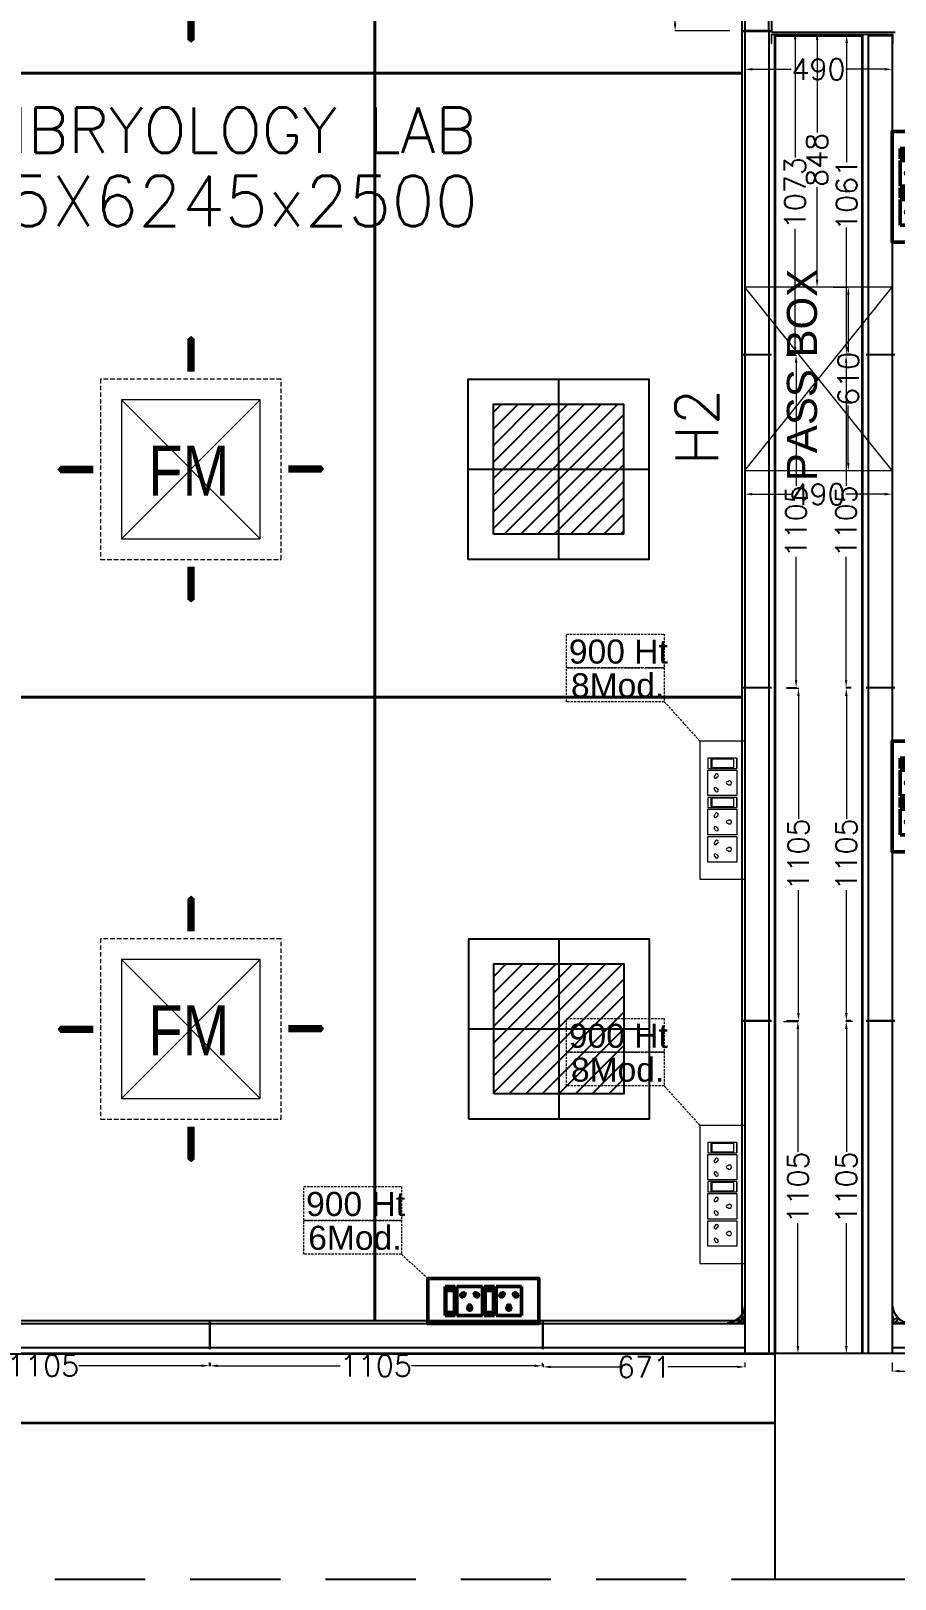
# Model space of a CAD drawing. Extents: x 3550807 to 4078732, y -628171 to -515859.
# Drawn here: x 3711673 to 3714547, y -608386 to -603236 of the extents above; entities that cross this region are included whole.
import ezdxf
from ezdxf.enums import TextEntityAlignment as Align

# ---------------------------------------------------------------- set-up
doc = ezdxf.new("R2010")
doc.units = 0
doc.header["$LTSCALE"] = 6
doc.header["$MEASUREMENT"] = 0
for name, pattern in [('1', [0]), ('DASHED', [0.75, 0.5, -0.25]), ('DASHED2', [0.375, 0.25, -0.125]), ('HIDDEN', [0.375, 0.25, -0.125])]:
    doc.linetypes.add(name, pattern=pattern)
doc.layers.get('Defpoints').update_dxf_attribs({"linetype": 'CONTINUOUS'})
for name, color, linetype, lineweight in [('0 Room description', 6, 'CONTINUOUS', 5), ('0 Room Dimensions', 7, 'CONTINUOUS', 0), ('1200 Door', 144, 'CONTINUOUS', 5), ('Ahlada 50mm Ceiling Panels', 191, 'CONTINUOUS', 0), ('Ahlada Coving', 3, 'CONTINUOUS', 0), ('C-Section', 3, 'CONTINUOUS', 9), ('Double Leaf Door', 4, 'CONTINUOUS', 18), ('ELE. 2N0S OF 6-16 UPS SOCKETS', 191, 'CONTINUOUS', 15), ('Partition-80WP', 7, 'CONTINUOUS', 5), ('Supply Diffusers', 3, 'CONTINUOUS', 0), ('WALL', 10, 'CONTINUOUS', 35), ('WIN', 151, 'CONTINUOUS', 9)]:
    doc.layers.add(name, color=color, linetype=linetype, lineweight=lineweight)
for name, color, linetype in [('80 mm Wall', 5, 'CONTINUOUS'), ('Chajja', 7, 'CONTINUOUS'), ('COL', 5, 'CONTINUOUS'), ('DIM', 7, 'CONTINUOUS'), ('ELE-8M 6-16A UPS SOCKET', 223, 'CONTINUOUS'), ('MEP_HVAC_SUPPLY_DIFFUSER', 5, 'CONTINUOUS'), ('TEXT', 5, 'CONTINUOUS')]:
    doc.layers.add(name, color=color, linetype=linetype)
doc.layers.add('CFT_LOOPING', color=7, linetype='1', lineweight=0, true_color=0xd6d600)
doc.layers.add('ELE-42W EMERGENCY DOWN LIGHT', color=7, linetype='CONTINUOUS', true_color=0x608ec6)
doc.styles.add('ARIAL', font='arial.ttf')
doc.styles.add('ROMAN', font='arial.ttf', dxfattribs={"width": 0.8})
doc.styles.add('ROMANS', font='romans.shx')
doc.styles.add('SIMPLEX', font='SIMPLEX')
doc.styles.get("Standard").update_dxf_attribs({"font": 'SIMPLEX'})
doc.dimstyles.new('AEPL1', dxfattribs={"dimtxt": 100, "dimasz": 25, "dimexe": 1.25, "dimexo": 50, "dimtad": 0, "dimdec": 0, "dimtxsty": 'ROMANS', "dimcen": 2.5, "dimclrd": 250, "dimclre": 250, "dimadec": 0, "dimazin": 0, "dimtfac": 1, "dimtdec": 0, "dimtmove": 0, "dimatfit": 3, "dimfxl": 0, "dimlwd": 0, "dimlwe": 0, "dimarcsym": 0})

# ---------------------------------------------------------------- blocks, each defined once
blk = doc.blocks.new('1500x80')
at = {"layer": 'Double Leaf Door'}
for points in [[(99336.2, -25417.9), (99341.1, -25417.9), (99341.1, -25121.4), (99336.2, -25121.4)], [(99379.8, -25121.4), (99374.8, -25121.4), (99374.8, -25417.9), (99379.8, -25417.9)], [(100704.2, -25121.4), (100709.2, -25121.4), (100709.2, -25417.9), (100704.2, -25417.9)], [(100747.8, -25417.9), (100742.9, -25417.9), (100742.9, -25121.4), (100747.8, -25121.4)]]:
    blk.add_hatch(color=6, dxfattribs=at).paths.add_polyline_path(points)
at = {"layer": 'Double Leaf Door', "color": 8}
for p, q in [((99336.2, -25581.8), (99336.2, -24927.6)), ((99336.2, -24927.6), (99379.8, -24927.6)), ((99358, -25121.4), (99358, -24927.6)), ((99379.8, -24927.6), (99379.8, -25581.8)), ((100747.8, -24927.6), (100704.2, -24927.6)), ((100704.2, -24927.6), (100704.2, -25581.8)), ((100726, -25121.4), (100726, -24927.6)), ((100747.8, -25581.8), (100747.8, -24927.6)), ((99321.8, -24985.1), (99321.8, -25003.1)), ((99336.2, -24983.1), (99323.7, -24983.1)), ((99323.7, -25005), (99336.2, -25005)), ((99336.2, -24983.1), (99336.2, -25005)), ((100747.8, -24983.1), (100760.3, -24983.1)), ((100747.8, -24983.1), (100747.8, -25005)), ((100760.3, -25005), (100747.8, -25005)), ((100762.2, -24985.1), (100762.2, -25003.1)), ((99358, -25581.8), (99358, -25417.9)), ((100726, -25581.8), (100726, -25417.9)), ((99292, -25581.8), (99292, -25661.8)), ((99332.2, -25581.8), (99292, -25581.8)), ((99294, -25583.8), (99294, -25659.8)), ((99330.2, -25583.8), (99294, -25583.8)), ((99330.2, -25658.9), (99330.2, -25583.8)), ((99332.2, -25656.9), (99332.2, -25581.8)), ((99379.8, -25581.8), (99336.2, -25581.8)), ((100704.2, -25581.8), (100747.8, -25581.8)), ((100751.8, -25656.9), (100751.8, -25581.8)), ((100751.8, -25581.8), (100792, -25581.8)), ((100753.8, -25658.9), (100753.8, -25583.8)), ((100753.8, -25583.8), (100790, -25583.8)), ((100790, -25583.8), (100790, -25659.8)), ((100792, -25581.8), (100792, -25661.8)), ((99292, -25661.8), (99332.2, -25661.8)), ((99294, -25659.8), (99332.2, -25659.8)), ((99342.1, -25658.9), (99330.2, -25658.9)), ((99344.1, -25656.9), (99332.2, -25656.9)), ((99332.2, -25659.8), (99342.1, -25659.8)), ((99332.2, -25661.8), (99344.1, -25661.8)), ((99342.1, -25659.8), (99342.1, -25658.9)), ((99344.1, -25661.8), (99344.1, -25656.9)), ((100739.9, -25661.8), (100739.9, -25656.9)), ((100739.9, -25656.9), (100751.8, -25656.9)), ((100751.8, -25661.8), (100739.9, -25661.8)), ((100741.9, -25659.8), (100741.9, -25658.9)), ((100741.9, -25658.9), (100753.8, -25658.9)), ((100751.8, -25659.8), (100741.9, -25659.8)), ((100790, -25659.8), (100751.8, -25659.8)), ((100792, -25661.8), (100751.8, -25661.8))]:
    blk.add_line(p, q, dxfattribs=at)
at = {"layer": 'Double Leaf Door', "color": 6}
for p, q in [((99379.8, -25121.4), (99336.2, -25121.4)), ((99336.2, -25121.4), (99336.2, -25417.9)), ((99341.1, -25417.9), (99341.1, -25121.4)), ((99374.8, -25417.9), (99374.8, -25121.4)), ((99379.8, -25417.9), (99379.8, -25121.4)), ((100704.2, -25417.9), (100704.2, -25121.4)), ((100704.2, -25121.4), (100747.8, -25121.4)), ((100709.2, -25417.9), (100709.2, -25121.4)), ((100742.9, -25417.9), (100742.9, -25121.4)), ((100747.8, -25121.4), (100747.8, -25417.9)), ((99336.2, -25417.9), (99379.8, -25417.9)), ((100747.8, -25417.9), (100704.2, -25417.9))]:
    blk.add_line(p, q, dxfattribs=at)
at = {"layer": 'Double Leaf Door', "color": 6, "ltscale": 100}
for p, q in [((99374.8, -25121.4), (99374.8, -25417.9)), ((100709.2, -25121.4), (100709.2, -25417.9))]:
    blk.add_line(p, q, dxfattribs=at)
at = {"layer": 'Double Leaf Door', "color": 6}
for points in [[(99336.2, -25121.4), (99336.2, -25417.9), (99341.1, -25417.9), (99341.1, -25121.4), (99336.2, -25121.4)], [(99379.8, -25121.4), (99379.8, -25417.9), (99374.8, -25417.9), (99374.8, -25121.4), (99379.8, -25121.4)], [(100704.2, -25121.4), (100704.2, -25417.9), (100709.2, -25417.9), (100709.2, -25121.4), (100704.2, -25121.4)], [(100747.8, -25121.4), (100747.8, -25417.9), (100742.9, -25417.9), (100742.9, -25121.4), (100747.8, -25121.4)]]:
    blk.add_lwpolyline(points, dxfattribs=at)
at = {"layer": 'Double Leaf Door', "ltscale": 5000}
for points in [[(99336.2, -25121.4), (99336.2, -25417.9), (99341.1, -25417.9), (99341.1, -25121.4), (99336.2, -25121.4)], [(100747.8, -25121.4), (100747.8, -25417.9), (100742.9, -25417.9), (100742.9, -25121.4), (100747.8, -25121.4)]]:
    blk.add_lwpolyline(points, dxfattribs=at)
at = {"layer": 'Double Leaf Door', "color": 8}
for centre, radius, start, end in [((99175.8, -25796.3), 892.3, 13.906, 76.7864), ((100908.2, -25796.3), 892.3, 103.2136, 166.094), ((99321.8, -24994.1), 3.72, 90, 270), ((99323.7, -24985.1), 1.98, 90, 180), ((99323.7, -25003.1), 1.98, 180, 270), ((100760.3, -24985.1), 1.98, 0, 90), ((100760.3, -25003.1), 1.98, 270, 0), ((100762.2, -24994.1), 3.72, 270, 90)]:
    blk.add_arc(centre, radius, start, end, dxfattribs=at)
blk = doc.blocks.new('A010004 Mezz.F. Layout Plan$0$b & c')
at = {"layer": 'Ahlada Coving', "color": 3}
for p, q in [((-4.1, 40.9), (-5.7, 42.5)), ((-2.7, 7.8), (-3.7, 7.8)), ((-3.7, 7.8), (-2.7, 6)), ((4.9, 15.3), (-2.7, 7.8)), ((-2.7, 6), (5.7, 14.4)), ((8.7, 11.4), (0.3, 3)), ((0.3, 3), (2.1, 2)), ((2.1, 3), (9.7, 10.6)), ((2.1, 2), (2.1, 3)), ((36.9, 0), (35.3, 1.6))]:
    blk.add_line(p, q, dxfattribs=at)
blk.add_lwpolyline([(-5.7, 30.7), (-5.7, 5.7), (0, 0), (25, 0), (22.8, 1.5), (13.2, 1.5), (3.6, 4.5), (3.6, 1.5), (0.6, 1.5), (-4.2, 6.3), (-4.2, 9.3), (-1.2, 9.3), (-4.2, 18.9), (-4.2, 28.4), (-5.7, 30.7)], dxfattribs=at)
for radius, start, end in [(44, 181.9548, 220.5976), (42.5, 184.1661, 265.906), (44, 222.2286, 227.7746), (44, 229.4056, 268.1119)]:
    blk.add_arc((38.3, 44), radius, start, end, dxfattribs=at)
blk = doc.blocks.new('C SECTION')
at = {"layer": 'C-Section'}
for p, q in [((3564373.2, -608564.1), (3564778.2, -608564.1)), ((3564373.2, -608564.1), (3564373.2, -608595.1)), ((3564374.2, -608565.1), (3564777.2, -608565.1)), ((3564374.2, -608565.1), (3564374.2, -608595.1)), ((3564777.2, -608565.1), (3564777.2, -608595.1)), ((3564778.2, -608564.1), (3564778.2, -608595.1)), ((3564373.2, -608595.1), (3564374.2, -608595.1)), ((3564777.2, -608595.1), (3564778.2, -608595.1))]:
    blk.add_line(p, q, dxfattribs=at)
blk = doc.blocks.new('54W EME')
at = {"layer": 'ELE-42W EMERGENCY DOWN LIGHT'}
h = blk.add_hatch(dxfattribs=at)
h.set_pattern_fill('ANSI31', color=8, scale=312.5, style=0)
h.paths.add_polyline_path([(-216.4, -216.4), (-216.4, 216.4), (216.4, 216.4), (216.4, -216.4)])
for p, q in [((0, 300), (0, -300)), ((-300, 0), (300, 0))]:
    blk.add_line(p, q, dxfattribs=at)
for points in [[(-300, -300), (-300, 300), (300, 300), (300, -300)], [(-216.4, -216.4), (-216.4, 216.4), (216.4, 216.4), (216.4, -216.4)]]:
    blk.add_lwpolyline(points, close=True, dxfattribs=at)
blk = doc.blocks.new('6MODULE-UPS')
at = {"layer": 'ELE. 2N0S OF 6-16 UPS SOCKETS', "color": 223, "lineweight": 50}
for p, q in [((-5.7, 91.9), (-5.7, 19.7)), ((-5.7, 91.9), (-5.7, 19.7)), ((19.4, 91.9), (-5.7, 91.9)), ((-5.7, 91.9), (19.4, 91.9)), ((-3.6, 84), (-3.6, 27.6)), ((17.3, 84), (-3.6, 84)), ((17.3, 27.6), (17.3, 84)), ((19.4, 19.7), (19.4, 91.9)), ((23.6, 91.9), (86.9, 91.9)), ((23.6, 19.7), (23.6, 91.9)), ((86.9, 91.9), (86.9, 19.7)), ((91.1, 91.9), (91.1, 19.7)), ((91.1, 91.9), (91.1, 19.7)), ((116.2, 91.9), (91.1, 91.9)), ((91.1, 91.9), (116.2, 91.9)), ((93.2, 84), (93.2, 27.6)), ((114.1, 84), (93.2, 84)), ((114.1, 27.6), (114.1, 84)), ((116.2, 19.7), (116.2, 91.9)), ((120.4, 19.7), (120.4, 91.9)), ((120.4, 91.9), (183.6, 91.9)), ((183.6, 91.9), (183.6, 19.7)), ((-5.7, 19.7), (19.4, 19.7)), ((-3.6, 30.1), (17.3, 30.1)), ((-3.6, 27.6), (17.3, 27.6)), ((86.9, 19.7), (23.6, 19.7)), ((91.1, 19.7), (116.2, 19.7)), ((93.2, 30.1), (114.1, 30.1)), ((93.2, 27.6), (114.1, 27.6)), ((183.6, 19.7), (120.4, 19.7))]:
    blk.add_line(p, q, dxfattribs=at)
blk.add_lwpolyline([(-48.1, 0), (226, 0), (226, 111.6), (-48.1, 111.6)], close=True, dxfattribs=at)
for centre, radius, start, end in [((55.3, 73.6), 4.92, 307.1584, 232.8416), ((152, 73.6), 4.92, 307.1584, 232.8416), ((37.2, 41.7), 4.24, 5.2689, 272.51), ((40.6, 38.8), 3.42, 202.6838, 75.0951), ((55.3, 68.7), 3.14, 161.4031, 18.5969), ((69.9, 38.8), 3.42, 104.9049, 337.3162), ((73.3, 41.7), 4.24, 267.49, 174.7311), ((134, 41.7), 4.24, 5.2689, 272.51), ((137.3, 38.8), 3.42, 202.6838, 75.0951), ((152, 68.7), 3.14, 161.4031, 18.5969), ((166.7, 38.8), 3.42, 104.9049, 337.3162), ((170, 41.7), 4.24, 267.49, 174.7311)]:
    blk.add_arc(centre, radius, start, end, dxfattribs=at)
blk = doc.blocks.new('5Y3AQY')
at = {"layer": 'ELE. 2N0S OF 6-16 UPS SOCKETS', "color": 72, "lineweight": 50}
for p, q in [((-311.5, -26.5), (-277.7, -26.5)), ((-311.5, -123.5), (-311.5, -26.5)), ((-311.5, -123.5), (-311.5, -26.5)), ((-308.7, -37), (-280.5, -37)), ((-308.7, -113), (-308.7, -37)), ((-308.7, -40.4), (-280.5, -40.4)), ((-280.5, -37), (-280.5, -113)), ((-277.7, -26.5), (-277.7, -123.5)), ((-272.1, -26.5), (-272.1, -123.5)), ((-187.1, -26.5), (-272.1, -26.5)), ((-187.1, -123.5), (-187.1, -26.5)), ((-181.4, -26.5), (-147.6, -26.5)), ((-181.4, -123.5), (-181.4, -26.5)), ((-181.4, -123.5), (-181.4, -26.5)), ((-178.6, -37), (-150.4, -37)), ((-178.6, -113), (-178.6, -37)), ((-178.6, -40.4), (-150.4, -40.4)), ((-150.4, -37), (-150.4, -113)), ((-147.6, -26.5), (-147.6, -123.5)), ((-57, -26.5), (-142, -26.5)), ((-142, -26.5), (-142, -123.5)), ((-57, -123.5), (-57, -26.5)), ((-311.5, -123.5), (-277.7, -123.5)), ((-277.7, -123.5), (-311.5, -123.5)), ((-280.5, -113), (-308.7, -113)), ((-272.1, -123.5), (-187.1, -123.5)), ((-181.4, -123.5), (-147.6, -123.5)), ((-147.6, -123.5), (-181.4, -123.5)), ((-150.4, -113), (-178.6, -113)), ((-142, -123.5), (-57, -123.5))]:
    blk.add_line(p, q, dxfattribs=at)
blk.add_lwpolyline([(-368.5, 0), (0, 0), (0, -150), (-368.5, -150)], close=True, dxfattribs=at)
for centre, radius, start, end in [((-253.8, -56.1), 5.7, 87.49, 354.7311), ((-249.3, -52.1), 4.6, 284.9049, 157.3162), ((-209.8, -52.1), 4.6, 22.6838, 255.0951), ((-205.3, -56.1), 5.7, 185.2689, 92.51), ((-123.7, -56.1), 5.7, 87.49, 354.7311), ((-119.2, -52.1), 4.6, 284.9049, 157.3162), ((-79.7, -52.1), 4.6, 22.6838, 255.0951), ((-75.2, -56.1), 5.7, 185.2689, 92.51), ((-229.6, -99), 6.62, 127.1584, 52.8416), ((-229.6, -92.3), 4.22, 341.4031, 198.5969), ((-99.5, -99), 6.62, 127.1584, 52.8416), ((-99.5, -92.3), 4.22, 341.4031, 198.5969)]:
    blk.add_arc(centre, radius, start, end, dxfattribs=at)
blk = doc.blocks.new('543E')
at = {"layer": 'ELE. 2N0S OF 6-16 UPS SOCKETS', "color": 72, "linetype": 'ByBlock'}
for p, q in [((-123.5, -57), (-123.5, -90.8)), ((-26.5, -57), (-123.5, -57)), ((-26.5, -57), (-123.5, -57)), ((-123.5, -90.8), (-26.5, -90.8)), ((-123.5, -96.4), (-26.5, -96.4)), ((-123.5, -181.4), (-123.5, -96.4)), ((-113, -59.8), (-113, -88)), ((-37, -59.8), (-113, -59.8)), ((-113, -88), (-37, -88)), ((-109.6, -59.8), (-109.6, -88)), ((-37, -88), (-37, -59.8)), ((-26.5, -57), (-26.5, -90.8)), ((-26.5, -90.8), (-26.5, -57)), ((-26.5, -96.4), (-26.5, -181.4)), ((-26.5, -181.4), (-123.5, -181.4)), ((-123.5, -187.1), (-123.5, -220.9)), ((-26.5, -187.1), (-123.5, -187.1)), ((-26.5, -187.1), (-123.5, -187.1)), ((-113, -189.9), (-113, -218)), ((-37, -189.9), (-113, -189.9)), ((-109.6, -189.9), (-109.6, -218)), ((-37, -218), (-37, -189.9)), ((-26.5, -187.1), (-26.5, -220.9)), ((-26.5, -220.9), (-26.5, -187.1)), ((-123.5, -220.9), (-26.5, -220.9)), ((-123.5, -311.5), (-123.5, -226.5)), ((-123.5, -226.5), (-26.5, -226.5)), ((-113, -218), (-37, -218)), ((-26.5, -226.5), (-26.5, -311.5)), ((-26.5, -311.5), (-123.5, -311.5)), ((-123.5, -402.2), (-123.5, -317.1)), ((-123.5, -317.1), (-26.5, -317.1)), ((-26.5, -317.1), (-26.5, -402.2)), ((-26.5, -402.2), (-123.5, -402.2))]:
    blk.add_line(p, q, dxfattribs=at)
blk.add_lwpolyline([(-150, 0), (-150, -459.1), (0, -459.1), (0, 0)], close=True, dxfattribs=at)
for centre, radius, start, end in [((-97.9, -119.2), 4.6, 112.6838, 345.0951), ((-97.9, -158.6), 4.6, 14.9049, 247.3162), ((-93.9, -114.7), 5.7, 275.2689, 182.51), ((-57.7, -138.9), 4.22, 71.4031, 288.5969), ((-51, -138.9), 6.62, 217.1584, 142.8416), ((-93.9, -163.1), 5.7, 177.49, 84.7311), ((-97.9, -249.3), 4.6, 112.6838, 345.0951), ((-93.9, -244.8), 5.7, 275.2689, 182.51), ((-97.9, -288.7), 4.6, 14.9049, 247.3162), ((-93.9, -293.2), 5.7, 177.49, 84.7311), ((-57.7, -269), 4.22, 71.4031, 288.5969), ((-51, -269), 6.62, 217.1584, 142.8416), ((-97.9, -339.9), 4.6, 112.6838, 345.0951), ((-93.9, -335.4), 5.7, 275.2689, 182.51), ((-57.7, -359.7), 4.22, 71.4031, 288.5969), ((-51, -359.7), 6.62, 217.1584, 142.8416), ((-97.9, -379.4), 4.6, 14.9049, 247.3162), ((-93.9, -383.9), 5.7, 177.49, 84.7311)]:
    blk.add_arc(centre, radius, start, end, dxfattribs=at)
blk = doc.blocks.new('FM3')
at = {"layer": 'Supply Diffusers'}
for p, q in [((234.6, -234.9), (-235.4, 235.1)), ((-235.4, -234.9), (234.6, 235.1))]:
    blk.add_line(p, q, dxfattribs=at)
at = {"layer": 'Supply Diffusers', "color": 7}
for points in [[(0.6, 451.1, 0, 150, 0), (0.6, 390.6, 25, 25, 0), (0.6, 330.1, 25, 25, 0)], [(-451.4, -0.9, 0, 150, 0), (-390.9, -0.9, 25, 25, 0), (-330.4, -0.9, 25, 25, 0)], [(450.6, 1.1, 0, 150, 0), (390.1, 1.1, 25, 25, 0), (329.6, 1.1, 25, 25, 0)], [(0.6, -450.9, 0, 150, 0), (0.6, -390.4, 25, 25, 0), (0.6, -329.9, 25, 25, 0)]]:
    blk.add_lwpolyline(points, format="xyseb", dxfattribs=at)
at = {"layer": 'Supply Diffusers', "linetype": 'DASHED', "ltscale": 5}
blk.add_lwpolyline([(-305.4, -304.9), (304.6, -304.9), (304.6, 305.1), (-305.4, 305.1)], close=True, dxfattribs=at)
at = {"layer": 'Supply Diffusers'}
blk.add_lwpolyline([(-235.4, -234.9), (234.6, -234.9), (234.6, 235.1), (-235.4, 235.1)], close=True, dxfattribs=at)
at = {"layer": 'Supply Diffusers', "style": 'ROMAN', "width": 0.8}
blk.add_text('FM', height=170, dxfattribs=at).set_placement((-144.4, -89.7))
blk = doc.blocks.new('SA DIFFUSER 600X600MM')
at = {"layer": 'Supply Diffusers', "color": 1, "xscale": 0.9836065573758823, "yscale": 0.9836065573758823, "zscale": 0.9836065573758823}
blk.add_blockref('FM3', (1302829.9, -127949.5, 14384.8), dxfattribs=at)
blk = doc.blocks.new('*D197')
at = {"layer": 'Defpoints', "color": 0, "linetype": 'ByBlock', "transparency": 16777216}
for p in [(3713815.2, -601736.3), (3714047.4, -601736.3), (3714047.4, -603236.3)]:
    blk.add_point(p, dxfattribs=at)
at = {"layer": 'DIM', "color": 250, "linetype": 'ByBlock', "lineweight": 0, "transparency": 16777216}
for p, q in [((3713997.4, -601736.3), (3713814, -601736.3)), ((3713815.2, -601761.3), (3713815.2, -602317.2)), ((3713815.2, -603211.3), (3713815.2, -602655.4)), ((3713997.4, -603236.3), (3713814, -603236.3))]:
    blk.add_line(p, q, dxfattribs=at)
at = {"layer": 'DIM', "color": 250, "linetype": 'ByBlock', "transparency": 16777216}
for points in [[(3713819.4, -601761.3), (3713811.1, -601761.3), (3713815.2, -601736.3)], [(3713811.1, -603211.3), (3713819.4, -603211.3), (3713815.2, -603236.3)]]:
    blk.add_solid(points, dxfattribs=at)
at = {"layer": 'DIM', "color": 0, "linetype": 'ByBlock', "transparency": 16777216, "insert": (3713815.2, -602486.3), "char_height": 100, "attachment_point": 5, "rotation": 90, "style": 'ROMANS'}
blk.add_mtext('1500', dxfattribs=at)
blk = doc.blocks.new('*D213')
at = {"layer": 'Defpoints', "color": 0, "linetype": 'ByBlock', "transparency": 16777216}
for p in [(3714047.4, -603279.9), (3714537.4, -603279.9), (3714537.4, -603363.8)]:
    blk.add_point(p, dxfattribs=at)
at = {"layer": 'DIM', "color": 250, "linetype": 'ByBlock', "lineweight": 0, "transparency": 16777216}
for p, q in [((3714047.4, -603329.9), (3714047.4, -603365.1)), ((3714072.4, -603363.8), (3714201.8, -603363.8)), ((3714512.4, -603363.8), (3714383, -603363.8)), ((3714537.4, -603329.9), (3714537.4, -603365.1))]:
    blk.add_line(p, q, dxfattribs=at)
at = {"layer": 'DIM', "color": 250, "linetype": 'ByBlock', "transparency": 16777216}
for points in [[(3714072.4, -603359.7), (3714072.4, -603368), (3714047.4, -603363.8)], [(3714512.4, -603368), (3714512.4, -603359.7), (3714537.4, -603363.8)]]:
    blk.add_solid(points, dxfattribs=at)
at = {"layer": 'DIM', "color": 0, "linetype": 'ByBlock', "transparency": 16777216, "insert": (3714292.4, -603363.8), "char_height": 70, "attachment_point": 5, "style": 'ROMANS'}
blk.add_mtext('490', dxfattribs=at)
blk = doc.blocks.new('*D214')
at = {"layer": 'Defpoints', "color": 0, "linetype": 'ByBlock', "transparency": 16777216}
for p in [(3714391.5, -604088.8), (3714391.5, -604698.8), (3714391.5, -604698.8)]:
    blk.add_point(p, dxfattribs=at)
at = {"layer": 'DIM', "color": 250, "linetype": 'ByBlock', "lineweight": 0, "transparency": 16777216}
for p, q in [((3714341.5, -604088.8), (3714390.2, -604088.8)), ((3714391.5, -604113.8), (3714391.5, -604305)), ((3714391.5, -604673.8), (3714391.5, -604482.6)), ((3714341.5, -604698.8), (3714390.2, -604698.8))]:
    blk.add_line(p, q, dxfattribs=at)
at = {"layer": 'DIM', "color": 250, "linetype": 'ByBlock', "transparency": 16777216}
for points in [[(3714395.6, -604113.8), (3714387.3, -604113.8), (3714391.5, -604088.8)], [(3714387.3, -604673.8), (3714395.6, -604673.8), (3714391.5, -604698.8)]]:
    blk.add_solid(points, dxfattribs=at)
at = {"layer": 'DIM', "color": 0, "linetype": 'ByBlock', "transparency": 16777216, "insert": (3714391.5, -604393.8), "char_height": 70, "attachment_point": 5, "rotation": 90, "style": 'ROMANS'}
blk.add_mtext('610', dxfattribs=at)
blk = doc.blocks.new('*D215')
at = {"layer": 'Defpoints', "color": 0, "linetype": 'ByBlock', "transparency": 16777216}
for p in [(3714245.3, -603241.3), (3714267.8, -604088.8), (3714287.5, -604088.8)]:
    blk.add_point(p, dxfattribs=at)
at = {"layer": 'DIM', "color": 250, "linetype": 'ByBlock', "lineweight": 0, "transparency": 16777216}
for p, q in [((3714287.5, -603266.3), (3714287.5, -603574.5)), ((3714295.3, -603241.3), (3714288.8, -603241.3)), ((3714287.5, -604063.8), (3714287.5, -603755.6)), ((3714317.8, -604088.8), (3714288.8, -604088.8))]:
    blk.add_line(p, q, dxfattribs=at)
at = {"layer": 'DIM', "color": 250, "linetype": 'ByBlock', "transparency": 16777216}
for points in [[(3714291.7, -603266.3), (3714283.4, -603266.3), (3714287.5, -603241.3)], [(3714283.4, -604063.8), (3714291.7, -604063.8), (3714287.5, -604088.8)]]:
    blk.add_solid(points, dxfattribs=at)
at = {"layer": 'DIM', "color": 0, "linetype": 'ByBlock', "transparency": 16777216, "insert": (3714287.5, -603665.1), "char_height": 70, "attachment_point": 5, "rotation": 90, "style": 'ROMANS'}
blk.add_mtext('848', dxfattribs=at)
blk = doc.blocks.new('*D217')
at = {"layer": 'Defpoints', "color": 0, "linetype": 'ByBlock', "transparency": 16777216}
for p in [(3714047.4, -604698.8), (3714537.4, -604698.8), (3714537.4, -604777.4)]:
    blk.add_point(p, dxfattribs=at)
at = {"layer": 'DIM', "color": 250, "linetype": 'ByBlock', "lineweight": 0, "transparency": 16777216}
for p, q in [((3714047.4, -604748.8), (3714047.4, -604778.6)), ((3714537.4, -604748.8), (3714537.4, -604778.6)), ((3714072.4, -604777.4), (3714201.8, -604777.4)), ((3714512.4, -604777.4), (3714383, -604777.4))]:
    blk.add_line(p, q, dxfattribs=at)
at = {"layer": 'DIM', "color": 250, "linetype": 'ByBlock', "transparency": 16777216}
for points in [[(3714072.4, -604773.2), (3714072.4, -604781.5), (3714047.4, -604777.4)], [(3714512.4, -604781.5), (3714512.4, -604773.2), (3714537.4, -604777.4)]]:
    blk.add_solid(points, dxfattribs=at)
at = {"layer": 'DIM', "color": 0, "linetype": 'ByBlock', "transparency": 16777216, "insert": (3714292.4, -604777.4), "char_height": 70, "attachment_point": 5, "style": 'ROMANS'}
blk.add_mtext('490', dxfattribs=at)
blk = doc.blocks.new('*D226')
at = {"layer": 'Defpoints', "color": 0, "linetype": 'ByBlock', "transparency": 16777216}
for p in [(3711160.4, -607616.3), (3712265.4, -607616.3), (3712265.4, -607676.6)]:
    blk.add_point(p, dxfattribs=at)
at = {"layer": 'DIM', "color": 250, "linetype": 'ByBlock', "lineweight": 0, "transparency": 16777216}
for p, q in [((3711160.4, -607666.3), (3711160.4, -607677.9)), ((3711185.4, -607676.6), (3711594.3, -607676.6)), ((3712240.4, -607676.6), (3711831.5, -607676.6)), ((3712265.4, -607666.3), (3712265.4, -607677.9))]:
    blk.add_line(p, q, dxfattribs=at)
at = {"layer": 'DIM', "color": 250, "linetype": 'ByBlock', "transparency": 16777216}
for points in [[(3711185.4, -607672.5), (3711185.4, -607680.8), (3711160.4, -607676.6)], [(3712240.4, -607680.8), (3712240.4, -607672.5), (3712265.4, -607676.6)]]:
    blk.add_solid(points, dxfattribs=at)
at = {"layer": 'DIM', "color": 0, "linetype": 'ByBlock', "transparency": 16777216, "insert": (3711712.9, -607676.6), "char_height": 70, "attachment_point": 5, "style": 'ROMANS'}
blk.add_mtext('1105', dxfattribs=at)
blk = doc.blocks.new('*D227')
at = {"layer": 'Defpoints', "color": 0, "linetype": 'ByBlock', "transparency": 16777216}
for p in [(3712268.4, -607617.3), (3713373.4, -607617.3), (3713373.4, -607677)]:
    blk.add_point(p, dxfattribs=at)
at = {"layer": 'DIM', "color": 250, "linetype": 'ByBlock', "lineweight": 0, "transparency": 16777216}
for p, q in [((3712268.4, -607667.3), (3712268.4, -607678.2)), ((3712293.4, -607677), (3712701.4, -607677)), ((3713348.4, -607677), (3712938.5, -607677)), ((3713373.4, -607667.3), (3713373.4, -607678.2))]:
    blk.add_line(p, q, dxfattribs=at)
at = {"layer": 'DIM', "color": 250, "linetype": 'ByBlock', "transparency": 16777216}
for points in [[(3712293.4, -607672.8), (3712293.4, -607681.1), (3712268.4, -607677)], [(3713348.4, -607681.1), (3713348.4, -607672.8), (3713373.4, -607677)]]:
    blk.add_solid(points, dxfattribs=at)
at = {"layer": 'DIM', "color": 0, "linetype": 'ByBlock', "transparency": 16777216, "insert": (3712819.9, -607677), "char_height": 70, "attachment_point": 5, "style": 'ROMANS'}
blk.add_mtext('1105', dxfattribs=at)
blk = doc.blocks.new('*D228')
at = {"layer": 'Defpoints', "color": 0, "linetype": 'ByBlock', "transparency": 16777216}
for p in [(3713376.4, -607621.7), (3714047.4, -607616.3), (3714047.4, -607680.6)]:
    blk.add_point(p, dxfattribs=at)
at = {"layer": 'DIM', "color": 250, "linetype": 'ByBlock', "lineweight": 0, "transparency": 16777216}
for p, q in [((3713376.4, -607671.7), (3713376.4, -607681.9)), ((3713401.4, -607680.6), (3713633.2, -607680.6)), ((3714022.4, -607680.6), (3713790.6, -607680.6)), ((3714047.4, -607666.3), (3714047.4, -607681.9))]:
    blk.add_line(p, q, dxfattribs=at)
at = {"layer": 'DIM', "color": 250, "linetype": 'ByBlock', "transparency": 16777216}
for points in [[(3713401.4, -607676.5), (3713401.4, -607684.8), (3713376.4, -607680.6)], [(3714022.4, -607684.8), (3714022.4, -607676.5), (3714047.4, -607680.6)]]:
    blk.add_solid(points, dxfattribs=at)
at = {"layer": 'DIM', "color": 0, "linetype": 'ByBlock', "transparency": 16777216, "insert": (3713711.9, -607680.6), "char_height": 70, "attachment_point": 5, "style": 'ROMANS'}
blk.add_mtext('671', dxfattribs=at)
blk = doc.blocks.new('*D229')
at = {"layer": 'Defpoints', "color": 0, "linetype": 'ByBlock', "transparency": 16777216}
for p in [(3714537.4, -607616.3), (3715642.4, -607616.3), (3715642.4, -607694.6)]:
    blk.add_point(p, dxfattribs=at)
at = {"layer": 'DIM', "color": 250, "linetype": 'ByBlock', "lineweight": 0, "transparency": 16777216}
for p, q in [((3714537.4, -607666.3), (3714537.4, -607695.8)), ((3714562.4, -607694.6), (3714971.3, -607694.6)), ((3715617.4, -607694.6), (3715208.5, -607694.6)), ((3715642.4, -607666.3), (3715642.4, -607695.8))]:
    blk.add_line(p, q, dxfattribs=at)
at = {"layer": 'DIM', "color": 250, "linetype": 'ByBlock', "transparency": 16777216}
for points in [[(3714562.4, -607690.4), (3714562.4, -607698.7), (3714537.4, -607694.6)], [(3715617.4, -607698.7), (3715617.4, -607690.4), (3715642.4, -607694.6)]]:
    blk.add_solid(points, dxfattribs=at)
at = {"layer": 'DIM', "color": 0, "linetype": 'ByBlock', "transparency": 16777216, "insert": (3715089.9, -607694.6), "char_height": 70, "attachment_point": 5, "style": 'ROMANS'}
blk.add_mtext('1105', dxfattribs=at)
blk = doc.blocks.new('*D239')
at = {"layer": 'Defpoints', "color": 0, "linetype": 'ByBlock', "transparency": 16777216}
for p in [(3714126.3, -606531.2), (3714126.3, -607636.3), (3714223.8, -607636.3)]:
    blk.add_point(p, dxfattribs=at)
at = {"layer": 'DIM', "color": 250, "linetype": 'ByBlock', "lineweight": 0, "transparency": 16777216}
for p, q in [((3714176.3, -606531.2), (3714225, -606531.2)), ((3714223.8, -606556.2), (3714223.8, -606965.2)), ((3714223.8, -607611.3), (3714223.8, -607202.3)), ((3714176.3, -607636.3), (3714225, -607636.3))]:
    blk.add_line(p, q, dxfattribs=at)
at = {"layer": 'DIM', "color": 250, "linetype": 'ByBlock', "transparency": 16777216}
for points in [[(3714227.9, -606556.2), (3714219.6, -606556.2), (3714223.8, -606531.2)], [(3714219.6, -607611.3), (3714227.9, -607611.3), (3714223.8, -607636.3)]]:
    blk.add_solid(points, dxfattribs=at)
at = {"layer": 'DIM', "color": 0, "linetype": 'ByBlock', "transparency": 16777216, "insert": (3714223.8, -607083.7), "char_height": 70, "attachment_point": 5, "rotation": 90, "style": 'ROMANS'}
blk.add_mtext('1105', dxfattribs=at)
blk = doc.blocks.new('*D240')
at = {"layer": 'Defpoints', "color": 0, "linetype": 'ByBlock', "transparency": 16777216}
for p in [(3714136.4, -605423.2), (3714225.6, -605423.2), (3714136.4, -606528.2)]:
    blk.add_point(p, dxfattribs=at)
at = {"layer": 'DIM', "color": 250, "linetype": 'ByBlock', "lineweight": 0, "transparency": 16777216}
for p, q in [((3714186.4, -605423.2), (3714226.8, -605423.2)), ((3714225.6, -605448.2), (3714225.6, -605857.1)), ((3714225.6, -606503.2), (3714225.6, -606094.2)), ((3714186.4, -606528.2), (3714226.8, -606528.2))]:
    blk.add_line(p, q, dxfattribs=at)
at = {"layer": 'DIM', "color": 250, "linetype": 'ByBlock', "transparency": 16777216}
for points in [[(3714229.8, -605448.2), (3714221.4, -605448.2), (3714225.6, -605423.2)], [(3714221.4, -606503.2), (3714229.8, -606503.2), (3714225.6, -606528.2)]]:
    blk.add_solid(points, dxfattribs=at)
at = {"layer": 'DIM', "color": 0, "linetype": 'ByBlock', "transparency": 16777216, "insert": (3714225.6, -605975.7), "char_height": 70, "attachment_point": 5, "rotation": 90, "style": 'ROMANS'}
blk.add_mtext('1105', dxfattribs=at)
blk = doc.blocks.new('*D241')
at = {"layer": 'Defpoints', "color": 0, "linetype": 'ByBlock', "transparency": 16777216}
for p in [(3714136.4, -604315.2), (3714217.7, -604315.2), (3714136.4, -605420.2)]:
    blk.add_point(p, dxfattribs=at)
at = {"layer": 'DIM', "color": 250, "linetype": 'ByBlock', "lineweight": 0, "transparency": 16777216}
for p, q in [((3714186.4, -604315.2), (3714219, -604315.2)), ((3714217.7, -604340.2), (3714217.7, -604749.1)), ((3714217.7, -605395.2), (3714217.7, -604986.2)), ((3714186.4, -605420.2), (3714219, -605420.2))]:
    blk.add_line(p, q, dxfattribs=at)
at = {"layer": 'DIM', "color": 250, "linetype": 'ByBlock', "transparency": 16777216}
for points in [[(3714221.9, -604340.2), (3714213.6, -604340.2), (3714217.7, -604315.2)], [(3714213.6, -605395.2), (3714221.9, -605395.2), (3714217.7, -605420.2)]]:
    blk.add_solid(points, dxfattribs=at)
at = {"layer": 'DIM', "color": 0, "linetype": 'ByBlock', "transparency": 16777216, "insert": (3714217.7, -604867.7), "char_height": 70, "attachment_point": 5, "rotation": 90, "style": 'ROMANS'}
blk.add_mtext('1105', dxfattribs=at)
blk = doc.blocks.new('*D242')
at = {"layer": 'Defpoints', "color": 0, "linetype": 'ByBlock', "transparency": 16777216}
for p in [(3714127.4, -603239.3), (3714214.6, -603239.3), (3714136.4, -604312.2)]:
    blk.add_point(p, dxfattribs=at)
at = {"layer": 'DIM', "color": 250, "linetype": 'ByBlock', "lineweight": 0, "transparency": 16777216}
for p, q in [((3714177.4, -603239.3), (3714215.8, -603239.3)), ((3714214.6, -603264.3), (3714214.6, -603657.2)), ((3714214.6, -604287.2), (3714214.6, -603894.3)), ((3714186.4, -604312.2), (3714215.8, -604312.2))]:
    blk.add_line(p, q, dxfattribs=at)
at = {"layer": 'DIM', "color": 250, "linetype": 'ByBlock', "transparency": 16777216}
for points in [[(3714218.7, -603264.3), (3714210.4, -603264.3), (3714214.6, -603239.3)], [(3714210.4, -604287.2), (3714218.7, -604287.2), (3714214.6, -604312.2)]]:
    blk.add_solid(points, dxfattribs=at)
at = {"layer": 'DIM', "color": 0, "linetype": 'ByBlock', "transparency": 16777216, "insert": (3714214.6, -603775.7), "char_height": 70, "attachment_point": 5, "rotation": 90, "style": 'ROMANS'}
blk.add_mtext('1073', dxfattribs=at)
blk = doc.blocks.new('*D244')
at = {"layer": 'Defpoints', "color": 0, "linetype": 'ByBlock', "transparency": 16777216}
for p in [(3714455.6, -606531.2), (3714384.9, -607636.3), (3714457.4, -607636.3)]:
    blk.add_point(p, dxfattribs=at)
at = {"layer": 'DIM', "color": 250, "linetype": 'ByBlock', "lineweight": 0, "transparency": 16777216}
for p, q in [((3714405.6, -606531.2), (3714383.7, -606531.2)), ((3714384.9, -606556.2), (3714384.9, -606965.2)), ((3714384.9, -607611.3), (3714384.9, -607202.3)), ((3714407.4, -607636.3), (3714383.7, -607636.3))]:
    blk.add_line(p, q, dxfattribs=at)
at = {"layer": 'DIM', "color": 250, "linetype": 'ByBlock', "transparency": 16777216}
for points in [[(3714389.1, -606556.2), (3714380.7, -606556.2), (3714384.9, -606531.2)], [(3714380.7, -607611.3), (3714389.1, -607611.3), (3714384.9, -607636.3)]]:
    blk.add_solid(points, dxfattribs=at)
at = {"layer": 'DIM', "color": 0, "linetype": 'ByBlock', "transparency": 16777216, "insert": (3714384.9, -607083.7), "char_height": 70, "attachment_point": 5, "rotation": 90, "style": 'ROMANS'}
blk.add_mtext('1105', dxfattribs=at)
blk = doc.blocks.new('*D245')
at = {"layer": 'Defpoints', "color": 0, "linetype": 'ByBlock', "transparency": 16777216}
for p in [(3714384.9, -605423.2), (3714451.1, -605423.2), (3714451.1, -606528.2)]:
    blk.add_point(p, dxfattribs=at)
at = {"layer": 'DIM', "color": 250, "linetype": 'ByBlock', "lineweight": 0, "transparency": 16777216}
for p, q in [((3714401.1, -605423.2), (3714383.7, -605423.2)), ((3714384.9, -605448.2), (3714384.9, -605857.1)), ((3714384.9, -606503.2), (3714384.9, -606094.2)), ((3714401.1, -606528.2), (3714383.7, -606528.2))]:
    blk.add_line(p, q, dxfattribs=at)
at = {"layer": 'DIM', "color": 250, "linetype": 'ByBlock', "transparency": 16777216}
for points in [[(3714389.1, -605448.2), (3714380.7, -605448.2), (3714384.9, -605423.2)], [(3714380.7, -606503.2), (3714389.1, -606503.2), (3714384.9, -606528.2)]]:
    blk.add_solid(points, dxfattribs=at)
at = {"layer": 'DIM', "color": 0, "linetype": 'ByBlock', "transparency": 16777216, "insert": (3714384.9, -605975.7), "char_height": 70, "attachment_point": 5, "rotation": 90, "style": 'ROMANS'}
blk.add_mtext('1105', dxfattribs=at)
blk = doc.blocks.new('*D246')
at = {"layer": 'Defpoints', "color": 0, "linetype": 'ByBlock', "transparency": 16777216}
for p in [(3714384.2, -604315.2), (3714451.1, -604315.2), (3714451.1, -605420.2)]:
    blk.add_point(p, dxfattribs=at)
at = {"layer": 'DIM', "color": 250, "linetype": 'ByBlock', "lineweight": 0, "transparency": 16777216}
for p, q in [((3714401.1, -604315.2), (3714382.9, -604315.2)), ((3714384.2, -604340.2), (3714384.2, -604749.1)), ((3714384.2, -605395.2), (3714384.2, -604986.2)), ((3714401.1, -605420.2), (3714382.9, -605420.2))]:
    blk.add_line(p, q, dxfattribs=at)
at = {"layer": 'DIM', "color": 250, "linetype": 'ByBlock', "transparency": 16777216}
for points in [[(3714388.3, -604340.2), (3714380, -604340.2), (3714384.2, -604315.2)], [(3714380, -605395.2), (3714388.3, -605395.2), (3714384.2, -605420.2)]]:
    blk.add_solid(points, dxfattribs=at)
at = {"layer": 'DIM', "color": 0, "linetype": 'ByBlock', "transparency": 16777216, "insert": (3714384.2, -604867.7), "char_height": 70, "attachment_point": 5, "rotation": 90, "style": 'ROMANS'}
blk.add_mtext('1105', dxfattribs=at)
blk = doc.blocks.new('*D247')
at = {"layer": 'Defpoints', "color": 0, "linetype": 'ByBlock', "transparency": 16777216}
for p in [(3714386, -603251.3), (3714457.4, -603251.3), (3714451.1, -604312.2)]:
    blk.add_point(p, dxfattribs=at)
at = {"layer": 'DIM', "color": 250, "linetype": 'ByBlock', "lineweight": 0, "transparency": 16777216}
for p, q in [((3714407.4, -603251.3), (3714384.7, -603251.3)), ((3714386, -603276.3), (3714386, -603673.3)), ((3714386, -604287.2), (3714386, -603890.2)), ((3714401.1, -604312.2), (3714384.7, -604312.2))]:
    blk.add_line(p, q, dxfattribs=at)
at = {"layer": 'DIM', "color": 250, "linetype": 'ByBlock', "transparency": 16777216}
for points in [[(3714390.2, -603276.3), (3714381.8, -603276.3), (3714386, -603251.3)], [(3714381.8, -604287.2), (3714390.2, -604287.2), (3714386, -604312.2)]]:
    blk.add_solid(points, dxfattribs=at)
at = {"layer": 'DIM', "color": 0, "linetype": 'ByBlock', "transparency": 16777216, "insert": (3714386, -603781.7), "char_height": 70, "attachment_point": 5, "rotation": 90, "style": 'ROMANS'}
blk.add_mtext('1061', dxfattribs=at)

msp = doc.modelspace()

# ---------------------------------------------------------------- linework, layer by layer
at = {"layer": '80 mm Wall', "ltscale": 500}
for p, q in [((3714047.4, -603236.3), (3714047.4, -607636.3)), ((3714127.4, -603236.3), (3714127.4, -607636.3)), ((3714457.4, -603251.3), (3714457.4, -607636.3)), ((3714457.4, -603251.3), (3714537.4, -603251.3)), ((3714537.4, -603251.3), (3714537.4, -607636.3)), ((3710052.4, -607536.3), (3714047.4, -607536.3)), ((3714537.4, -607536.3), (3718247.4, -607536.3)), ((3710052.4, -607616.3), (3714047.4, -607616.3)), ((3714537.4, -607616.3), (3718247.4, -607616.3))]:
    msp.add_line(p, q, dxfattribs=at)
at = {"layer": '80 mm Wall', "color": 8, "ltscale": 500}
msp.add_line((3714127.4, -603236.3), (3714047.4, -603236.3), dxfattribs=at)
at = {"layer": 'Ahlada 50mm Ceiling Panels', "linetype": 'ByBlock', "lineweight": -2}
for p, q in [((3712814.4, -601301.3), (3712814.4, -607526.3)), ((3712817.4, -601301.3), (3712817.4, -607526.3)), ((3714037.4, -601301.3), (3714037.4, -607526.3)), ((3714137.4, -603241.3), (3714137.4, -601301.3)), ((3710062.4, -603374.3), (3714037.4, -603374.3)), ((3710062.4, -603377.3), (3714037.4, -603377.3)), ((3710062.4, -605450.3), (3714037.4, -605450.3)), ((3710062.4, -605453.3), (3714037.4, -605453.3)), ((3710062.4, -607526.3), (3714037.4, -607526.3))]:
    msp.add_line(p, q, dxfattribs=at)
at = {"layer": 'Ahlada 50mm Ceiling Panels', "color": 8, "linetype": 'ByBlock', "lineweight": -2}
msp.add_line((3714547.4, -603241.3), (3714137.4, -603241.3), dxfattribs=at)
at = {"layer": 'CFT_LOOPING', "color": 7, "linetype": 'DASHED2', "ltscale": 5}
for p, q in [((3713779.2, -605467.7), (3713897.4, -605598.8)), ((3713779.2, -606746.1), (3713897.4, -606877.2)), ((3712905.2, -607305.6), (3712993.2, -607386.3))]:
    msp.add_line(p, q, dxfattribs=at)
at = {"layer": 'CFT_LOOPING', "color": 7, "linetype": 'DASHED2', "ltscale": 5, "elevation": 0}
for points in [[(3713454.4, -605242.7), (3713779.2, -605242.7), (3713779.2, -605355.2), (3713454.4, -605355.2)], [(3713454.4, -605355.2), (3713779.2, -605355.2), (3713779.2, -605467.7), (3713454.4, -605467.7)]]:
    msp.add_lwpolyline(points, close=True, dxfattribs=at)
at = {"layer": 'CFT_LOOPING', "color": 7, "linetype": 'DASHED2', "ltscale": 5}
for points in [[(3713454.4, -606521.1), (3713779.2, -606521.1), (3713779.2, -606633.6), (3713454.4, -606633.6)], [(3713454.4, -606633.6), (3713779.2, -606633.6), (3713779.2, -606746.1), (3713454.4, -606746.1)], [(3712580.4, -607080.6), (3712905.2, -607080.6), (3712905.2, -607193.1), (3712580.4, -607193.1)], [(3712580.4, -607193.1), (3712905.2, -607193.1), (3712905.2, -607305.6), (3712580.4, -607305.6)]]:
    msp.add_lwpolyline(points, close=True, dxfattribs=at)
at = {"layer": 'Chajja', "color": 8, "linetype": 'HIDDEN', "ltscale": 200}
msp.add_line((3709952.4, -608386.3), (3732467.4, -608386.3), dxfattribs=at)
at = {"layer": 'COL', "color": 8}
msp.add_lwpolyline([(3714147.4, -608386.3), (3714817.4, -608386.3), (3714817.4, -607636.3), (3714147.4, -607636.3)], close=True, dxfattribs=at)
at = {"layer": 'Partition-80WP', "ltscale": 0.5}
for p, q in [((3714136.4, -603236.3), (3714041.1, -603236.3)), ((3714136.4, -603239.3), (3714041.1, -603239.3)), ((3714136.4, -604312.2, -92016.4), (3714041.1, -604312.2, -92016.4)), ((3714136.4, -604315.2, -92016.4), (3714041.1, -604315.2, -92016.4)), ((3714546.4, -604312.2, -92016.4), (3714451.1, -604312.2, -92016.4)), ((3714546.4, -604315.2, -92016.4), (3714451.1, -604315.2, -92016.4)), ((3714136.4, -605420.2, -92016.4), (3714041.1, -605420.2, -92016.4)), ((3714136.4, -605423.2, -92016.4), (3714041.1, -605423.2, -92016.4)), ((3714546.4, -605420.2, -92016.4), (3714451.1, -605420.2, -92016.4)), ((3714546.4, -605423.2, -92016.4), (3714451.1, -605423.2, -92016.4)), ((3714136.4, -606528.2, -92016.4), (3714041.1, -606528.2, -92016.4)), ((3714136.4, -606531.2, -92016.4), (3714041.1, -606531.2, -92016.4)), ((3714546.4, -606528.2, -92016.4), (3714451.1, -606528.2, -92016.4)), ((3714546.4, -606531.2, -92016.4), (3714451.1, -606531.2, -92016.4)), ((3712265.4, -607526.4, -92016.4), (3712265.4, -607621.7, -92016.4)), ((3712268.4, -607526.4, -92016.4), (3712268.4, -607621.7, -92016.4)), ((3713373.4, -607526.4, -92016.4), (3713373.4, -607621.7, -92016.4)), ((3713376.4, -607526.4, -92016.4), (3713376.4, -607621.7, -92016.4))]:
    msp.add_line(p, q, dxfattribs=at)
at = {"layer": 'WALL', "color": 8, "linetype": 'ByBlock'}
for p, q in [((3714147.4, -603251.3), (3714147.4, -605298.8)), ((3714147.4, -603251.3), (3714437.4, -603251.3)), ((3714437.4, -603251.3), (3714437.4, -604298.8)), ((3714437.4, -604298.8), (3714437.4, -607636.3)), ((3714147.4, -605298.8), (3714147.4, -607636.3)), ((3709952.4, -607636.3), (3714147.4, -607636.3)), ((3709952.4, -607866.3), (3714147.4, -607866.3))]:
    msp.add_line(p, q, dxfattribs=at)
at = {"layer": 'WIN', "color": 8, "linetype": 'Continuous'}
for p, q in [((3714537.4, -604698.8), (3714047.4, -604088.8)), ((3714047.4, -604698.8), (3714537.4, -604088.8))]:
    msp.add_line(p, q, dxfattribs=at)
at = {"layer": 'WIN', "linetype": 'Continuous'}
msp.add_lwpolyline([(3714047.4, -604698.8), (3714537.4, -604698.8), (3714537.4, -604088.8), (3714047.4, -604088.8)], close=True, dxfattribs=at)

# ---------------------------------------------------------------- block references
at = {"layer": 'Ahlada Coving', "ltscale": 500, "yscale": 1.418185559101401, "zscale": 1.418185559101401}
for p, xscale in [((3714039.4, -607536.3), -1.418185559101401), ((3714545.4, -607536.3), 1.418185559101401)]:
    msp.add_blockref('A010004 Mezz.F. Layout Plan$0$b & c', p, dxfattribs=dict(at, xscale=xscale))
at = {"layer": 'C-Section', "color": 8}
msp.add_blockref('C SECTION', (149761.4, 5316.9), dxfattribs=at)
at = {"layer": 'Double Leaf Door', "color": 8, "rotation": 270}
msp.add_blockref('1500x80', (3739709.2, -502444.3), dxfattribs=at)
at = {"layer": 'ELE-42W EMERGENCY DOWN LIGHT', "linetype": 'ByBlock'}
for p in [(3713427.4, -604694.3), (3713428.8, -606556.3)]:
    msp.add_blockref('54W EME', p, dxfattribs=at)
at = {"layer": 'ELE-8M 6-16A UPS SOCKET', "color": 254, "linetype": 'ByBlock', "true_color": 0xdebad0}
for p in [(3714047.4, -605598.8), (3714047.4, -606877.2)]:
    msp.add_blockref('543E', p, dxfattribs=at)
at = {"layer": 'ELE. 2N0S OF 6-16 UPS SOCKETS', "xscale": -1.344445831101533, "yscale": 1.344445831101533, "zscale": 1.344445831101533, "rotation": 89.99999999999925}
for p in [(3714687.4, -603635.3), (3714687.4, -605663.5)]:
    msp.add_blockref('6MODULE-UPS', p, dxfattribs=at)
at = {"layer": 'ELE. 2N0S OF 6-16 UPS SOCKETS', "color": 3, "linetype": 'ByBlock'}
msp.add_blockref('5Y3AQY', (3713361.6, -607386.3), dxfattribs=at)
at = {"layer": 'MEP_HVAC_SUPPLY_DIFFUSER'}
for p in [(2409374.9, -474882.9, -14384.8), (2409374.9, -476744.9, -14384.8), (2409374.9, -478606.9, -14384.8)]:
    msp.add_blockref('SA DIFFUSER 600X600MM', p, dxfattribs=at)

# ---------------------------------------------------------------- texts
at = {"layer": '0 Room description', "style": 'SIMPLEX'}
msp.add_text('EMBRYOLOGY LAB', height=150, dxfattribs=at).set_placement((3712269.4, -603566.3, -1610551), align=Align.MIDDLE)
at = {"layer": '0 Room Dimensions', "lineweight": 0, "style": 'SIMPLEX'}
msp.add_text('3995X6245x2500', height=168, dxfattribs=at).set_placement((3711165.4, -603886.2, 241159.2))
at = {"layer": '1200 Door', "color": 7, "linetype": 'ByBlock', "style": 'ROMANS'}
msp.add_text('H2', height=141.27, rotation=90, dxfattribs=at).set_placement((3713958.3, -604680.8, -35804.4))
at = {"layer": 'DIM', "color": 8, "linetype": 'Continuous', "insert": (3714237.9, -604380.9, -101230.8), "char_height": 100, "width": 754.906, "attachment_point": 5, "rotation": 90, "style": 'ARIAL'}
msp.add_mtext('PASS BOX', dxfattribs=at)
at = {"layer": 'TEXT', "color": 7, "char_height": 80, "attachment_point": 1}
for s, insert, width in [('\\A1;{\\fArial|b0|i0|c0|p34;900 Ht\\P}', (3713461.9, -605260.8), 8957.987), ('\\A1;{\\fArial|b0|i0|c0|p34;8Mod.\\P}', (3713468.9, -605373.3), 352.575), ('\\A1;{\\fArial|b0|i0|c0|p34;900 Ht\\P}', (3713461.9, -606539.1), 8957.987), ('\\A1;{\\fArial|b0|i0|c0|p34;8Mod.\\P}', (3713468.9, -606651.6), 352.575), ('\\A1;{\\fArial|b0|i0|c0|p34;900 Ht\\P}', (3712587.9, -607098.6), 8957.987), ('\\A1;{\\fArial|b0|i0|c0|p34;6Mod.\\P}', (3712594.9, -607211.1), 352.575)]:
    msp.add_mtext(s, dxfattribs=dict(at, insert=insert, width=width))

# ---------------------------------------------------------------- dimensions: what is measured, and where the dimension line sits
at = {"layer": 'DIM', "linetype": 'ByBlock'}
dim = msp.add_linear_dim(base=(3713815.2, -601736.3), p1=(3714047.4, -603236.3), p2=(3714047.4, -601736.3), angle=90, dimstyle='AEPL1', dxfattribs=at)
dim.commit()
dim.dimension.update_dxf_attribs({"geometry": '*D197', "text_midpoint": (3713815.2, -602486.3)})
for base, p1, p2, picture, middle in [((3714214.6, -603239.3), (3714136.4, -604312.2, -92016.4), (3714127.4, -603239.3), '*D242', (3714214.6, -603775.7)), ((3714287.5406944, -604088.8203239), (3714245.2620431, -603241.3203241), (3714267.7886949, -604088.8203239), '*D215', (3714287.5406944, -603665.070324)), ((3714386, -603251.3), (3714451.1, -604312.2, -92016.4), (3714457.4, -603251.3), '*D247', (3714386, -603781.7)), ((3714391.5, -604698.8), (3714391.5, -604088.8), (3714391.5, -604698.8), '*D214', (3714391.5, -604393.8)), ((3714217.7, -604315.2), (3714136.4, -605420.2, -92016.4), (3714136.4, -604315.2, -92016.4), '*D241', (3714217.7, -604867.7)), ((3714384.2, -604315.2), (3714451.1, -605420.2, -92016.4), (3714451.1, -604315.2, -92016.4), '*D246', (3714384.2, -604867.7)), ((3714225.6, -605423.2), (3714136.4, -606528.2, -92016.4), (3714136.4, -605423.2, -92016.4), '*D240', (3714225.6, -605975.7)), ((3714384.9, -605423.2), (3714451.1, -606528.2, -92016.4), (3714451.1, -605423.2, -92016.4), '*D245', (3714384.9, -605975.7)), ((3714223.8, -607636.3), (3714126.3, -606531.2, -92016.4), (3714126.3, -607636.3), '*D239', (3714223.8, -607083.7)), ((3714384.9, -607636.3), (3714455.6, -606531.2, -92016.4), (3714457.4, -607636.3), '*D244', (3714384.9, -607083.7))]:
    dim = msp.add_linear_dim(base=base, p1=p1, p2=p2, angle=90, dimstyle='AEPL1', override={"dimtxt": 70, "dimarcsym": 1}, dxfattribs=at)
    dim.commit()
    dim.dimension.update_dxf_attribs({"geometry": picture, "text_midpoint": middle})
for base, p1, p2, picture, middle in [((3714537.4, -603363.8), (3714047.4, -603279.9), (3714537.4, -603279.9), '*D213', (3714292.4, -603363.8)), ((3714537.4, -604777.4), (3714047.4, -604698.8), (3714537.4, -604698.8), '*D217', (3714292.4, -604777.4)), ((3712265.4, -607676.6), (3711160.4, -607616.3, -92016.4), (3712265.4, -607616.3, -92016.4), '*D226', (3711712.9, -607676.6)), ((3714047.4, -607680.6), (3713376.4, -607621.7, -92016.4), (3714047.4, -607616.3), '*D228', (3713711.9, -607680.6)), ((3715642.4, -607694.6), (3714537.4, -607616.3), (3715642.4, -607616.3, -92016.4), '*D229', (3715089.9, -607694.6))]:
    dim = msp.add_linear_dim(base=base, p1=p1, p2=p2, dimstyle='AEPL1', override={"dimtxt": 70, "dimarcsym": 1}, dxfattribs=at)
    dim.commit()
    dim.dimension.update_dxf_attribs({"geometry": picture, "text_midpoint": middle})
dim = msp.add_linear_dim(base=(3713373.4, -607677), p1=(3712268.4, -607617.3, -92016.4), p2=(3713373.4, -607617.3, -92016.4), dimstyle='AEPL1', override={"dimtxt": 70, "dimarcsym": 1}, dxfattribs=at)
dim.commit()
dim.dimension.update_dxf_attribs({"geometry": '*D227', "text_midpoint": (3712819.9, -607677), "dimtype": 160})

doc.saveas('drawing.dxf')
